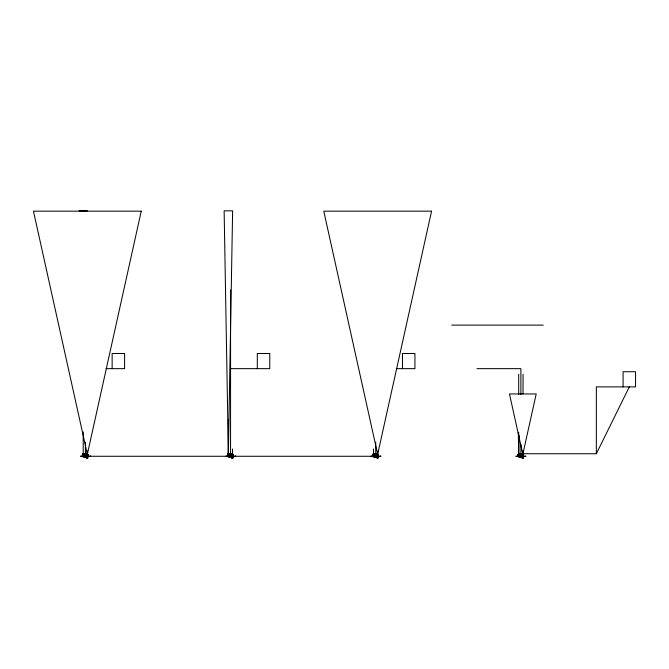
<?xml version="1.0" encoding="UTF-8"?>
<svg xmlns="http://www.w3.org/2000/svg" width="669" height="669" viewBox="0 0 669 669"><rect width="100%" height="100%" fill="white"/><g stroke="black" fill="none" stroke-linecap="round" stroke-linejoin="round"><path stroke-width="1" d="M83.215 431.99L83.215 454.36M84.378 454.937L86.585 454.945M84.537 455.163L85.222 454.602M85.523 455.163L85.465 455.664L88.291 455.664L88.291 456.894L82.897 456.894L83.015 454.87M86.268 455.163L85.523 454.945M86.477 456.894L86.669 455.28L87.647 455.28L87.647 458.282L86.677 458.282L87.647 458.29M87.213 455.664L87.213 457.747L86.727 457.747L86.719 455.664M228.288 454.36L228.38 419.471M229.542 454.937L231.591 455.163L230.621 454.845M229.701 455.163L230.387 454.602M232.804 458.29L231.834 457.981L232.804 458.29L232.804 455.28L231.834 455.28L231.641 456.894M231.884 455.664L231.884 457.747L232.369 457.747L232.369 455.664M373.536 453.716L373.545 448.966M374.707 454.937L376.756 455.163M375.568 454.36L375.543 455.163L375.61 454.602M375.786 456.894L375.853 454.845M377.533 455.664L377.533 457.747L377.048 457.747C375.978 451.751 378.386 460.757 376.998 457.981M376.906 454.945L375.853 454.945M519.863 454.937C525.324 454.636 516.711 455.723 523.777 455.664L523.777 456.894L518.383 456.894L518.383 455.346M520.708 455.664L520.708 456.409L519.947 456.651L519.947 455.664L518.458 455.589L518.5 454.87M520.708 454.945L520.624 454.092L521.151 454.602M521.912 454.945L520.766 454.845M521.753 455.163L521.009 454.945M522.071 454.945L521.971 456.894M522.698 455.664L522.698 457.747L522.213 457.747L522.205 455.664M523.133 458.29L522.163 457.981L523.133 458.29L523.133 455.28L522.163 455.28L522.205 455.907M523.016 393.957L523.083 374.239M228.179 454.87L228.137 455.589L229.618 455.664L229.618 456.651L230.379 456.409L230.379 455.664L233.456 455.664L233.456 456.894L228.062 456.894L228.062 455.346M373.294 455.589L374.782 455.664L374.782 456.651L375.543 456.409L375.543 455.664L378.612 455.664L378.612 456.894L373.218 456.894L373.294 455.346M85.222 454.845L85.281 454.602M373.528 454.36L373.545 453.532M228.38 453.649L232.62 210.852L224.132 210.819L228.38 453.9M518.324 432.4L518.701 453.916L519.027 435.469M522.832 454.259L536.204 393.949L509.46 393.949L522.723 453.758M518.559 453.741L596.347 453.741L629.32 386.883M82.588 454.36L83.934 454.51L83.934 455.346L82.496 455.346L82.588 454.36L83.934 454.51M229.007 454.51L229.099 455.346L227.652 455.346L227.744 454.36L229.684 454.435M374.264 454.51L372.817 454.51L374.657 454.435M517.982 454.51L519.336 454.36L519.428 455.346L517.982 455.346L517.982 454.51L519.428 454.51M86.284 454.435L84.202 454.335L86.602 454.435M231.441 454.435L229.367 454.335L231.767 454.435M376.605 454.435L374.531 454.335L376.931 454.435M78.975 210.819L87.463 210.819M451.7 325.117L543.236 325.117M105.978 368.652L124.601 368.652L124.601 353.491L112.141 353.491L112.141 368.652M230.562 368.652L269.766 368.652L269.766 353.491L257.306 353.491L257.306 368.652M396.299 368.652L414.931 368.652L414.931 353.491L402.47 353.491L402.47 368.652M476.964 368.652L520.892 368.652L520.892 394.593M83.073 453.741L87.346 453.758M228.229 453.741L232.503 453.758M373.394 453.741L377.651 453.741M82.789 453.916L83.642 453.916M227.953 453.916L228.806 453.916M373.118 453.916L373.963 453.916M518.274 453.916L519.127 453.916M85.657 454.092L85.147 454.092L85.222 456.894M87.882 454.51L86.953 454.51L88.124 454.778L87.764 454.36M227.652 454.51L229.099 454.51M378.202 454.51L377.283 454.36L378.445 454.36L378.353 455.313L378.294 454.778M519.688 454.435L522.088 454.335L520.014 454.435M85.03 454.602L85.774 454.602M230.195 454.602L230.939 454.602M375.359 454.602L376.103 454.602M520.515 454.602L521.26 454.602M378.445 454.778L378.094 454.36M82.496 454.92L83.817 454.87L83.817 455.346M87.731 454.937L84.219 455.163L87.731 455.163M227.652 454.92L228.982 454.87L228.982 455.346M229.408 454.945L232.887 454.937M372.817 454.92L374.147 454.87L374.147 455.346M378.052 454.937L374.548 455.163L378.052 455.163M517.982 454.92L519.303 454.87L519.303 455.346M523.217 454.937L519.713 455.163L523.217 455.163M229.408 455.154L232.887 455.163M87.974 455.313L88.032 454.778M233.13 455.313L233.13 454.778M523.459 455.313L523.459 454.778M87.455 455.572L87.455 457.989M232.611 455.572L232.611 457.989L232.804 455.664M82.973 455.589L84.461 455.664L84.461 456.651L85.465 455.664M377.776 455.664L377.968 457.989M522.941 455.572L522.941 457.989M83.265 455.907L84.461 455.907M85.465 455.907L87.982 455.907M228.422 455.907L229.626 455.907M230.621 455.907L233.147 455.907M373.586 455.907L374.782 455.907M375.786 455.907L378.311 455.907M518.751 455.907L519.947 455.907M520.95 455.907L523.476 455.907M80.857 456.275L380.753 456.275M515.699 456.275L525.993 456.275M87.982 456.651L83.265 456.651M233.147 456.651L228.422 456.651M373.586 456.651L376.806 456.894M378.311 456.651L377.048 456.651L377.048 455.907M518.751 456.651L521.971 456.651M523.476 456.651L522.163 456.651L522.163 455.907M86.677 457.989L86.477 455.572M231.834 457.989L231.641 455.572M522.163 457.989L521.962 455.572M86.719 455.907L86.677 456.651M231.834 456.651L231.641 455.664M377.559 454.36L377.667 451.132M376.806 456.651L376.806 455.664M375.786 455.664L375.894 454.36M230.621 455.163L230.621 455.664M232.804 455.572L232.804 457.989M623.09 386.883L623.09 371.721L635.55 371.721L635.55 386.883L596.347 386.883L596.347 453.741M525.29 456.041L525.29 456.517M523.476 455.664L523.476 456.894M522.832 450.881L522.798 454.51M521.293 454.335L520.49 454.335M521.051 454.36L520.95 456.894M520.892 444.4L520.892 453.741M520.725 454.36L520.708 456.894M519.947 455.664L519.947 456.894M519.704 455.907L519.704 456.894M519.019 453.916L519.002 454.36L518.876 453.916M518.901 454.87L518.943 455.664M518.793 453.916L518.784 454.36M518.751 455.664L518.751 456.894M518.701 374.239L518.701 394.551M518.701 432.4L518.617 454.36L518.483 453.916M518.366 453.916L518.408 454.36M518.099 454.87L518.107 455.346M516.97 456.041L516.97 456.517M380.753 455.965L380.753 456.45M380.126 456.041L380.126 456.517M378.311 455.664L378.311 456.894M377.968 458.282L377.968 455.28L376.998 455.572M376.129 454.335L375.326 454.335M375.995 454.602L375.476 454.092L375.543 456.894M375.727 442.259L375.727 453.741M374.782 455.664L374.782 456.894M374.54 455.907L374.54 456.894M374.172 454.36L374.264 455.346L372.817 455.346L372.909 454.36M373.837 453.916L373.787 454.36M373.628 453.916L373.628 454.36M373.737 454.87L373.737 455.346M373.586 455.664L373.586 456.894M373.453 453.916L373.369 454.36M373.344 454.87L373.344 455.346M373.21 453.916L373.243 454.36M372.934 454.87L372.942 455.346M371.805 456.041L371.805 456.517M371.178 455.99L371.178 456.45M235.588 455.848L235.588 456.45M234.961 456.041L234.961 456.517M233.147 455.664L233.147 456.894M232.503 448.966L232.519 454.51M230.972 454.335L230.161 454.335M230.83 454.602L230.83 454.092L230.303 454.602M230.73 454.36L230.621 456.651M230.562 289.928L230.562 453.741M230.404 454.36L230.379 456.894M229.618 455.664L229.626 456.894M229.375 455.907L229.375 456.894M228.698 453.916L228.681 454.36M228.622 453.916L228.597 454.36M228.581 454.87L228.622 455.664M228.464 453.916L228.464 454.36M228.422 455.664L228.422 456.894M228.137 454.36L228.137 453.916L228.037 454.36M227.778 454.87L227.786 455.346M226.649 456.041L226.649 456.517M226.022 455.907L226.022 456.45M90.432 455.848L90.432 456.45M89.805 456.041L89.805 456.517M87.982 455.664L87.982 456.894M87.346 450.881L87.396 454.51M85.808 454.335L85.005 454.335M85.665 454.092L85.665 454.602M85.406 442.259L85.406 453.741M85.523 454.602L85.465 456.894M84.461 455.664L84.461 456.894M84.219 455.907L84.219 456.894M83.533 453.916L83.458 454.36L83.299 453.916M83.458 455.664L83.416 454.87M83.265 455.664L83.265 456.894M83.123 453.916L83.123 454.36M82.998 453.916L82.973 454.36M82.872 453.916L82.872 454.36M82.613 454.87L82.613 455.346M81.484 456.041L81.484 456.517M80.857 455.907L80.857 456.45M141.243 211.161L87.346 454.259L33.45 211.161L141.243 211.161M431.564 211.161L377.667 454.259L323.771 211.161L431.564 211.161M233.289 454.36L232.118 454.51L233.289 454.36M523.61 454.36L522.447 454.51L523.61 454.36"/></g></svg>
